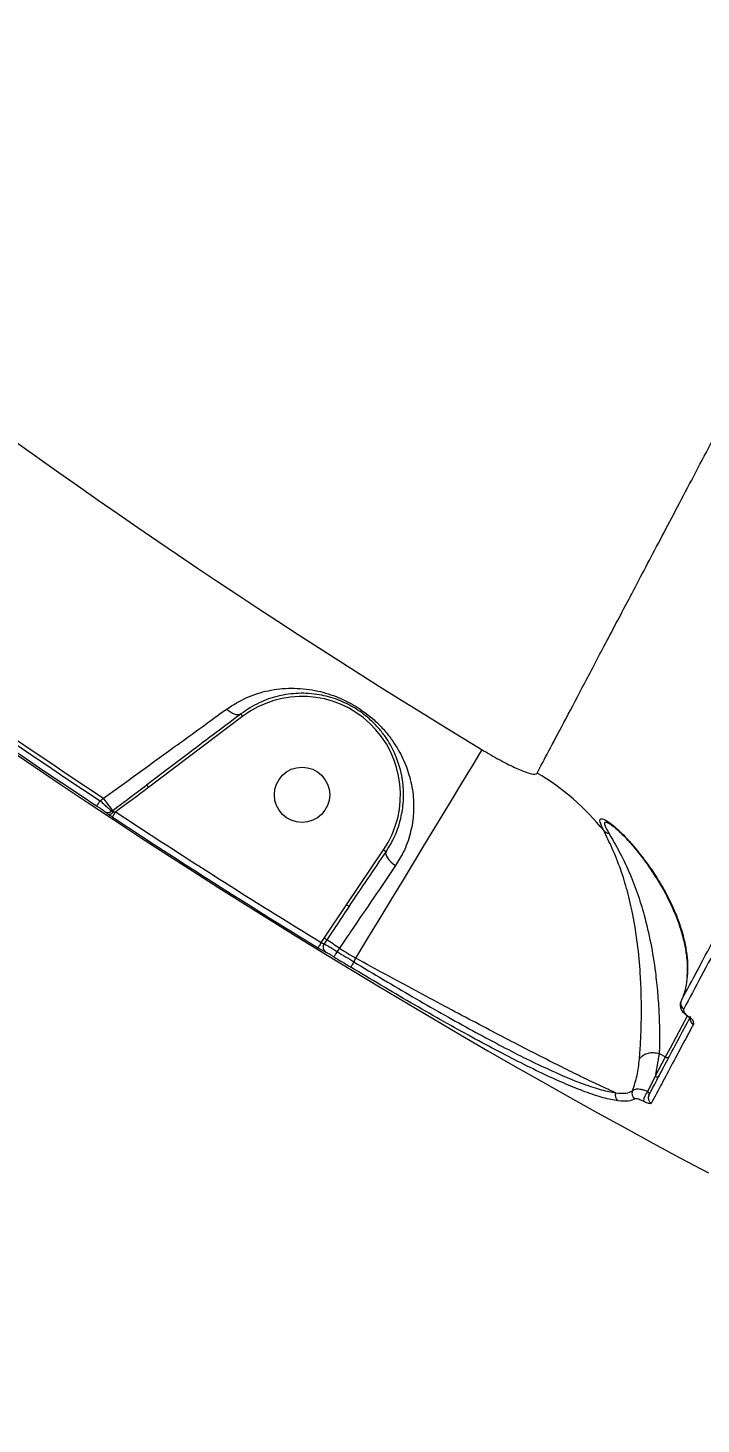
# Model space of a CAD drawing. Header units: millimetres. Extents: x -7245 to 6306, y -6696 to 5973.
# Drawn here: x -3038.9 to -2929.5, y 1209.2 to 1436.2 of the extents above; entities that cross this region are included whole.
import ezdxf

# ---------------------------------------------------------------- set-up
doc = ezdxf.new("R2010")
doc.units = ezdxf.units.MM
for name, color, linetype in [('DIKOM_ОБЪЕКТ', 7, 'Continuous'), ('DIKOM_РАЗМЕР_ЗОНА', 7, 'Continuous'), ('DIKOM_РАЗМЕР_ОБЪЕКТА', 7, 'Continuous')]:
    doc.layers.add(name, color=color, linetype=linetype)
doc.styles.add('style1', font='arial.ttf', dxfattribs={"width": 0.8})
doc.dimstyles.new('1-50', dxfattribs={"dimtxt": 300, "dimasz": 200, "dimexe": 100, "dimexo": 0, "dimgap": 100, "dimtad": 1, "dimtxsty": 'style1', "dimcen": 200, "dimclrd": 7, "dimclre": 7, "dimclrt": 7, "dimadec": 1, "dimazin": 2, "dimtfac": 1, "dimtmove": 0, "dimatfit": 2, "dimfxl": 0, "dimlwd": 25, "dimlwe": 18, "dimarcsym": 0})

# ---------------------------------------------------------------- blocks, each defined once
blk = doc.blocks.new('*D10')
at = {"layer": 'Defpoints', "color": 0, "transparency": 16777216}
for p in [(-4365.71, 2792.53), (4306.16, 475.6), (4306.16, -5965.27)]:
    blk.add_point(p, dxfattribs=at)
at = {"layer": 'DIKOM_РАЗМЕР_ОБЪЕКТА', "color": 7, "lineweight": 18, "transparency": 16777216}
for p, q in [((-4365.71, 2792.53), (-4365.71, -6065.27)), ((4306.16, 475.6), (4306.16, -6065.27))]:
    blk.add_line(p, q, dxfattribs=at)
at = {"layer": 'DIKOM_РАЗМЕР_ОБЪЕКТА', "color": 7, "lineweight": 25, "transparency": 16777216}
blk.add_line((-4165.71, -5965.27), (4106.16, -5965.27), dxfattribs=at)
at = {"layer": 'DIKOM_РАЗМЕР_ОБЪЕКТА', "color": 7, "transparency": 16777216}
for points in [[(-4165.71, -5931.93), (-4165.71, -5998.6), (-4365.71, -5965.27)], [(4106.16, -5931.93), (4106.16, -5998.6), (4306.16, -5965.27)]]:
    blk.add_solid(points, dxfattribs=at)
at = {"layer": 'DIKOM_РАЗМЕР_ОБЪЕКТА', "color": 7, "transparency": 16777216, "insert": (-85.78, -5712.1), "char_height": 300, "attachment_point": 5, "style": 'style1'}
blk.add_mtext('8650', dxfattribs=at)
blk = doc.blocks.new('*D11')
at = {"layer": 'Defpoints', "color": 0, "transparency": 16777216}
for p in [(-3472.32, 4472.83), (-6199.73, -2928.86), (1850.21, -2928.86)]:
    blk.add_point(p, dxfattribs=at)
at = {"layer": 'DIKOM_РАЗМЕР_ОБЪЕКТА', "color": 7, "lineweight": 18, "transparency": 16777216}
for p, q in [((-3472.32, 4472.83), (-6299.73, 4472.83)), ((1850.21, -2928.86), (-6299.73, -2928.86))]:
    blk.add_line(p, q, dxfattribs=at)
at = {"layer": 'DIKOM_РАЗМЕР_ОБЪЕКТА', "color": 7, "lineweight": 25, "transparency": 16777216}
blk.add_line((-6199.73, 4272.83), (-6199.73, -2728.86), dxfattribs=at)
at = {"layer": 'DIKOM_РАЗМЕР_ОБЪЕКТА', "color": 7, "transparency": 16777216}
for points in [[(-6233.06, 4272.83), (-6166.39, 4272.83), (-6199.73, 4472.83)], [(-6233.06, -2728.86), (-6166.39, -2728.86), (-6199.73, -2928.86)]]:
    blk.add_solid(points, dxfattribs=at)
at = {"layer": 'DIKOM_РАЗМЕР_ОБЪЕКТА', "color": 7, "transparency": 16777216, "insert": (-6452.9, 984.54), "char_height": 300, "attachment_point": 5, "rotation": 90, "style": 'style1'}
blk.add_mtext('7400', dxfattribs=at)
blk = doc.blocks.new('*D13')
at = {"layer": 'Defpoints', "color": 0, "transparency": 16777216}
for p in [(-4231.86, 5972.83), (-6795, -4928.88), (1792.4, -4928.88)]:
    blk.add_point(p, dxfattribs=at)
at = {"layer": 'DIKOM_РАЗМЕР_ЗОНА', "color": 7, "lineweight": 18, "transparency": 16777216}
for p, q in [((-4231.86, 5972.83), (-6895, 5972.83)), ((1792.4, -4928.88), (-6895, -4928.88))]:
    blk.add_line(p, q, dxfattribs=at)
at = {"layer": 'DIKOM_РАЗМЕР_ЗОНА', "color": 7, "lineweight": 25, "transparency": 16777216}
blk.add_line((-6795, 5772.83), (-6795, -4728.88), dxfattribs=at)
at = {"layer": 'DIKOM_РАЗМЕР_ЗОНА', "color": 7, "transparency": 16777216}
for points in [[(-6828.33, 5772.83), (-6761.67, 5772.83), (-6795, 5972.83)], [(-6828.33, -4728.88), (-6761.67, -4728.88), (-6795, -4928.88)]]:
    blk.add_solid(points, dxfattribs=at)
at = {"layer": 'DIKOM_РАЗМЕР_ЗОНА', "color": 7, "transparency": 16777216, "insert": (-7048.17, 972.94), "char_height": 300, "attachment_point": 5, "rotation": 90, "style": 'style1'}
blk.add_mtext('10900', dxfattribs=at)

msp = doc.modelspace()

# ---------------------------------------------------------------- linework, layer by layer
at = {"layer": 'DIKOM_ОБЪЕКТ', "color": 7, "linetype": 'Continuous', "lineweight": 15}
for p, q in [((-3003.963, 1324.302), (-3019.27, 1312.734)), ((-3020.453, 1312.466), (-3019.871, 1312.907)), ((-3027.137, 1310.55), (-3026.579, 1310.971)), ((-3025.275, 1308.866), (-3025.092, 1309.005)), ((-2987.087, 1293.668), (-2981.064, 1302.572)), ((-2990.699, 1288.255), (-2987.087, 1293.668)), ((-2986.884, 1293.076), (-2987.291, 1292.475)), ((-2991.198, 1287.517), (-2990.699, 1288.255)), ((-2990.29, 1287.979), (-2990.727, 1287.334)), ((-2988.249, 1286.597), (-2988.619, 1286.05)), ((-2985.886, 1284.388), (-2985.576, 1284.972)), ((-2936.246, 1269.472), (-2936.897, 1265.759)), ((-2936.897, 1265.759), (-2935.215, 1268.924)), ((-2936.249, 1269.473), (-2936.246, 1269.472)), ((-2936.246, 1269.472), (-2935.215, 1268.924)), ((-2938.118, 1263.318), (-2936.897, 1265.759))]:
    msp.add_line(p, q, dxfattribs=at)
at = {"layer": 'DIKOM_ОБЪЕКТ', "color": 7, "linetype": 'Continuous', "lineweight": 15, "flags": 128}
for points in [[(-3004.265, 1324.701), (-3004.476, 1324.587), (-3004.725, 1324.536), (-3005.005, 1324.548), (-3005.307, 1324.623), (-3005.624, 1324.759), (-3005.944, 1324.952), (-3006.26, 1325.196), (-3006.561, 1325.485)], [(-2985.576, 1284.972), (-2983.597, 1288.235), (-2981.638, 1291.467), (-2979.714, 1294.641), (-2977.843, 1297.726), (-2976.043, 1300.695), (-2974.33, 1303.521), (-2972.719, 1306.177), (-2971.226, 1308.641), (-2969.864, 1310.888), (-2968.644, 1312.899), (-2967.58, 1314.656), (-2966.679, 1316.141), (-2965.95, 1317.343), (-2965.401, 1318.249), (-2965.035, 1318.852)], [(-3025.092, 1309.005), (-3025.159, 1309.093), (-3025.269, 1309.239), (-3025.419, 1309.438), (-3025.605, 1309.684), (-3025.821, 1309.969), (-3026.06, 1310.286), (-3026.315, 1310.623), (-3026.579, 1310.971)], [(-3024.938, 1308.801), (-3025.048, 1308.673), (-3025.163, 1308.56), (-3025.28, 1308.466), (-3025.396, 1308.393), (-3025.506, 1308.343), (-3025.608, 1308.318), (-3025.698, 1308.319), (-3025.775, 1308.346)], [(-3024.938, 1308.801), (-3024.967, 1308.839), (-3024.994, 1308.875), (-3025.018, 1308.907), (-3025.04, 1308.936), (-3025.058, 1308.96), (-3025.073, 1308.979), (-3025.085, 1308.995), (-3025.092, 1309.005)], [(-2981.064, 1302.572), (-2980.983, 1302.517), (-2980.906, 1302.464), (-2980.834, 1302.416), (-2980.771, 1302.373), (-2980.72, 1302.338), (-2980.682, 1302.313), (-2980.658, 1302.297), (-2980.65, 1302.291)], [(-2980.65, 1302.291), (-2980.721, 1302.098), (-2980.708, 1301.857), (-2980.612, 1301.578), (-2980.435, 1301.272), (-2980.184, 1300.951), (-2979.871, 1300.628), (-2979.507, 1300.315), (-2979.107, 1300.024)], [(-2991.198, 1287.517), (-2991.298, 1287.354), (-2991.394, 1287.197), (-2991.483, 1287.052), (-2991.561, 1286.925), (-2991.626, 1286.819), (-2991.676, 1286.738), (-2991.708, 1286.686), (-2991.72, 1286.665)], [(-2990.699, 1288.255), (-2990.627, 1288.206), (-2990.556, 1288.158), (-2990.491, 1288.114), (-2990.432, 1288.074), (-2990.38, 1288.039), (-2990.339, 1288.011), (-2990.309, 1287.991), (-2990.29, 1287.979)], [(-2988.619, 1286.05), (-2988.718, 1285.888), (-2988.813, 1285.731), (-2988.902, 1285.587), (-2988.98, 1285.459), (-2989.044, 1285.353), (-2989.094, 1285.272), (-2989.125, 1285.219), (-2989.139, 1285.197)], [(-2985.886, 1284.388), (-2985.985, 1284.226), (-2986.079, 1284.069), (-2986.167, 1283.924), (-2986.245, 1283.796), (-2986.31, 1283.689), (-2986.358, 1283.609), (-2986.39, 1283.556), (-2986.404, 1283.534)], [(-2935.215, 1268.924), (-2934.423, 1270.414), (-2933.519, 1272.114), (-2932.522, 1273.989), (-2931.724, 1275.489)]]:
    msp.add_lwpolyline(points, dxfattribs=at)
at = {"layer": 'DIKOM_ОБЪЕКТ', "color": 7, "linetype": 'Continuous', "lineweight": 15}
msp.add_circle((-2994.316, 1311.537), 4.5, dxfattribs=at)
for centre, radius, start, end in [((-2359.315, 2317.953), 1209.999, 211.047391, 241.952609), ((-2359.315, 2317.953), 1168.375, 214.226978, 238.773022), ((-2359.315, 2317.953), 1207.995, 231.239562, 236.47007), ((-2359.315, 2317.953), 1209.654, 231.242123, 236.459062), ((-2359.315, 2317.953), 1208.655, 231.242123, 236.459062), ((-2994.316, 1311.537), 16, 325.92125, 127.07875), ((-3041.277, 1296.395), 46.595, 36.79155, 37.40687), ((-2976.721, 1280.299), 40.434, 38.94877, 59.32619), ((-2712.334, 1545.085), 384.964, 217.05139, 217.12577), ((-3305.635, 1494.659), 333.853, 326.36073, 326.53219), ((-3025.882, 1309.657), 0.996, 237.20495, 307.46578), ((-3287.993, 1481.85), 315.178, 326.50715, 326.68886), ((-2359.315, 2317.953), 1209.748, 236.606201, 238.482585), ((-2359.315, 2317.953), 1208.749, 236.606201, 238.482585), ((-2943.968, 1307.055), 1.871, 225.67972, 256.3772), ((-2912.429, 1403.559), 132.853, 235.80827, 236.02404), ((-2989.896, 1286.775), 1.001, 146.05101, 237.67339), ((-3261.785, 884.582), 486.249, 55.76814, 56.05857), ((-2359.315, 2317.953), 1209.654, 238.623157, 238.774786), ((-2359.315, 2317.953), 1208.655, 238.623157, 238.774786), ((-2359.315, 2317.953), 1207.995, 238.624634, 238.773022), ((-2931.8, 1277.608), 0.978, 156.10337, 242.59798), ((-2930.237, 1275.122), 0.997, 175.20201, 242.14973), ((-2934.959, 1269.299), 0.455, 235.64223, 323.72287), ((-2936.641, 1266.134), 0.455, 235.66373, 323.71592), ((-2942.395, 1262.631), 1.018, 153.27149, 237.38635), ((-2939.693, 1262.992), 1.006, 154.75436, 240.70463), ((-2935.761, 1261.314), 3.094, 139.61643, 172.52506), ((-2937.073, 1262.249), 0.993, 152.39483, 241.68976)]:
    msp.add_arc(centre, radius, start, end, dxfattribs=at)
for points, knots in [([(-2956.094, 1315.076), (-2955.502, 1316.198), (-2954.316, 1318.445), (-2951.832, 1323.156), (-2948.846, 1328.816), (-2945.324, 1335.497), (-2941.292, 1343.142), (-2936.758, 1351.744), (-2931.718, 1361.304), (-2926.193, 1371.79), (-2920.202, 1383.159), (-2913.776, 1395.359), (-2906.943, 1408.331), (-2899.722, 1422.048), (-2892.116, 1436.501), (-2884.144, 1451.653), (-2875.838, 1467.445), (-2867.239, 1483.807), (-2858.384, 1500.66), (-2849.295, 1517.966), (-2839.984, 1535.708), (-2830.47, 1553.847), (-2820.791, 1572.316), (-2810.991, 1591.027), (-2801.119, 1609.895), (-2791.194, 1628.878), (-2781.235, 1647.948), (-2771.259, 1667.071), (-2761.306, 1686.174), (-2751.422, 1705.168), (-2741.653, 1723.968), (-2732.75, 1741.131), (-2724.686, 1756.699), (-2719.875, 1766.002), (-2717.47, 1770.653)], [0, 0, 0, 0, 0.0315566, 0.0632129, 0.0949194, 0.1266266, 0.1582827, 0.1898395, 0.2213973, 0.2530543, 0.2847622, 0.3164699, 0.3481273, 0.3796854, 0.4112652, 0.4429446, 0.4746742, 0.5064044, 0.5380839, 0.5696638, 0.6012951, 0.6330258, 0.6648067, 0.6965877, 0.7283185, 0.7599497, 0.7916592, 0.823468, 0.8553266, 0.8871865, 0.9189955, 0.9507054, 0.9753529, 1, 1, 1, 1]), ([(-3006.561, 1325.485), (-3005.488, 1326.16), (-3003.342, 1327.511), (-2999.787, 1328.578), (-2996.097, 1328.992), (-2992.422, 1328.656), (-2989.344, 1327.786), (-2987.018, 1326.749), (-2984.87, 1325.537), (-2982.818, 1323.971), (-2981.057, 1322.198), (-2979.47, 1320.229), (-2978, 1317.782), (-2976.824, 1314.772), (-2976.172, 1311.567), (-2976.117, 1308.327), (-2976.663, 1305.172), (-2977.639, 1302.403), (-2978.664, 1300.742), (-2979.107, 1300.024)], [0, 0, 0, 0, 0.0759083, 0.1519065, 0.2286307, 0.3051908, 0.3688571, 0.4016165, 0.4343307, 0.4904553, 0.5282393, 0.5660871, 0.630874, 0.6957696, 0.7645208, 0.8332275, 0.8936801, 0.9540611, 1, 1, 1, 1]), ([(-2980.65, 1302.291), (-2980.241, 1302.955), (-2979.297, 1304.488), (-2978.367, 1307.022), (-2977.811, 1309.881), (-2977.776, 1312.826), (-2978.262, 1315.69), (-2979.223, 1318.398), (-2980.436, 1320.569), (-2981.799, 1322.338), (-2983.294, 1323.894), (-2985.417, 1325.542), (-2987.35, 1326.527), (-2989.373, 1327.324), (-2991.74, 1327.941), (-2994.947, 1328.138), (-2998.196, 1327.676), (-3001.355, 1326.624), (-3003.287, 1325.347), (-3004.265, 1324.701)], [0, 0, 0, 0, 0.0465773, 0.107656, 0.1703404, 0.2401506, 0.3113944, 0.3759955, 0.4419174, 0.4779955, 0.5149268, 0.567112, 0.6186608, 0.6279701, 0.6895003, 0.7654776, 0.8439889, 0.9210149, 1, 1, 1, 1]), ([(-3026.579, 1310.971), (-3024.567, 1312.431), (-3020.487, 1315.391), (-3015.19, 1319.232), (-3010.495, 1322.635), (-3007.942, 1324.484), (-3006.561, 1325.485)], [0, 0, 0, 0, 0.2848628, 0.5777484, 0.7715632, 1, 1, 1, 1]), ([(-3004.265, 1324.701), (-3005.576, 1323.709), (-3008.221, 1321.71), (-3012.211, 1318.695), (-3016.012, 1315.823), (-3018.381, 1314.032), (-3019.572, 1313.133)], [0, 0, 0, 0, 0.2794471, 0.5634273, 0.7807054, 1, 1, 1, 1]), ([(-2965.035, 1318.852), (-2964.11, 1318.308), (-2962.273, 1317.227), (-2959.712, 1315.937), (-2957.675, 1315.101), (-2956.438, 1314.82), (-2956.195, 1315.001), (-2956.094, 1315.076)], [0, 0, 0, 0, 0.2180224, 0.4332211, 0.6437827, 0.8514272, 1, 1, 1, 1]), ([(-3025.092, 1309.005), (-3023.488, 1310.2), (-3021.645, 1311.574), (-3019.809, 1312.954), (-3019.572, 1313.133)], [0, 0, 0, 0, 0.870792, 1, 1, 1, 1]), ([(-3019.27, 1312.734), (-3019.508, 1312.555), (-3021.279, 1311.223), (-3023.059, 1309.903), (-3024.599, 1308.76)], [0, 0, 0, 0, 0.1344231, 1, 1, 1, 1]), ([(-3026.421, 1308.819), (-3026.454, 1308.848), (-3026.518, 1308.904), (-3026.777, 1309.094), (-3027.127, 1309.34), (-3027.452, 1309.559), (-3027.643, 1309.687), (-3027.689, 1309.717)], [0, 0, 0, 0, 0.2249532, 0.4494974, 0.6802491, 0.923729, 1, 1, 1, 1]), ([(-3027.137, 1310.55), (-3027.07, 1310.492), (-3026.79, 1310.248), (-3026.315, 1309.83), (-3025.803, 1309.369), (-3025.423, 1309.018), (-3025.325, 1308.917), (-3025.275, 1308.866)], [0, 0, 0, 0, 0.0749395, 0.3151926, 0.5450795, 0.7714762, 1, 1, 1, 1]), ([(-3025.775, 1308.346), (-3025.871, 1308.413), (-3026.082, 1308.558), (-3026.323, 1308.733), (-3026.389, 1308.79), (-3026.421, 1308.819)], [0, 0, 0, 0, 0.2986373, 0.6490466, 1, 1, 1, 1]), ([(-3025.149, 1307.925), (-3025.212, 1307.966), (-3025.429, 1308.11), (-3025.631, 1308.248), (-3025.775, 1308.346)], [0, 0, 0, 0, 0.2875468, 1, 1, 1, 1]), ([(-3025.275, 1308.866), (-3025.264, 1308.861), (-3025.25, 1308.855), (-3025.188, 1308.841), (-3025.095, 1308.823), (-3024.99, 1308.808), (-3024.938, 1308.801)], [0, 0, 0, 0, 0.2618262, 0.3212294, 0.6717567, 1, 1, 1, 1]), ([(-3024.938, 1308.801), (-3024.86, 1308.79), (-3024.749, 1308.775), (-3024.633, 1308.763), (-3024.599, 1308.76)], [0, 0, 0, 0, 0.7050424, 1, 1, 1, 1]), ([(-2945.276, 1305.717), (-2945.526, 1306.239), (-2945.958, 1307.143), (-2945.894, 1307.708), (-2945.372, 1307.648), (-2944.632, 1307.238), (-2943.374, 1306.334), (-2942.28, 1305.213), (-2941.483, 1304.398)], [0, 0, 0, 0, 0.1914542, 0.3312418, 0.4704858, 0.5835654, 0.6969272, 1, 1, 1, 1]), ([(-2939.471, 1268.548), (-2939.449, 1268.817), (-2939.361, 1269.913), (-2939.228, 1272.149), (-2939.132, 1275.378), (-2939.151, 1278.858), (-2939.319, 1282.873), (-2939.74, 1287.354), (-2940.457, 1291.871), (-2941.404, 1295.902), (-2942.521, 1299.538), (-2943.907, 1302.963), (-2944.82, 1304.8), (-2945.276, 1305.717)], [0, 0, 0, 0, 0.0275994, 0.1121853, 0.1968244, 0.2807409, 0.3647023, 0.4782488, 0.5919119, 0.6886514, 0.7854223, 0.8928623, 1, 1, 1, 1]), ([(-2944.336, 1306.809), (-2944.413, 1306.855), (-2944.778, 1307.072), (-2945.179, 1307.117), (-2945.205, 1306.602), (-2944.703, 1305.741), (-2944.409, 1305.237)], [0, 0, 0, 0, 0.0727703, 0.3452558, 0.6160979, 1, 1, 1, 1]), ([(-2944.409, 1305.237), (-2943.876, 1304.327), (-2942.807, 1302.505), (-2941.18, 1299.178), (-2939.813, 1295.664), (-2938.601, 1291.776), (-2937.596, 1287.436), (-2936.902, 1283.144), (-2936.498, 1279.299), (-2936.279, 1275.984), (-2936.203, 1272.91), (-2936.199, 1270.768), (-2936.249, 1269.732), (-2936.249, 1269.473), (-2936.249, 1269.473)], [0, 0, 0, 0, 0.107513, 0.2153787, 0.3137261, 0.4120619, 0.5267849, 0.6413647, 0.724822, 0.8082175, 0.8908895, 0.9734911, 0.9999837, 1, 1, 1, 1]), ([(-2944.325, 1306.829), (-2944.29, 1306.81), (-2944.204, 1306.766), (-2943.832, 1306.513), (-2943.26, 1306.052), (-2942.458, 1305.307), (-2941.764, 1304.616), (-2941.363, 1304.136), (-2941.292, 1304.052)], [0, 0, 0, 0, 0.1082185, 0.2601123, 0.4461301, 0.6713438, 0.9422317, 1, 1, 1, 1]), ([(-2941.483, 1304.398), (-2941.369, 1304.27), (-2940.208, 1302.966), (-2938.261, 1300.54), (-2936.065, 1297.249), (-2934.379, 1294.123), (-2932.856, 1290.525), (-2931.768, 1286.571), (-2931.513, 1282.459), (-2932.016, 1279.688), (-2932.579, 1278.291), (-2932.694, 1278.005)], [0, 0, 0, 0, 0.0115181, 0.1169996, 0.2229817, 0.3292385, 0.4351034, 0.6083264, 0.782005, 0.9552847, 1, 1, 1, 1]), ([(-2941.483, 1304.398), (-2941.472, 1304.37), (-2941.416, 1304.234), (-2941.314, 1304.132), (-2941.234, 1304.051)], [0, 0, 0, 0, 0.2070777, 1, 1, 1, 1]), ([(-2941.246, 1304.041), (-2940.752, 1303.469), (-2939.668, 1302.212), (-2938.224, 1300.287), (-2936.815, 1298.197), (-2935.499, 1295.974), (-2934.329, 1293.701), (-2933.351, 1291.408), (-2932.591, 1289.156), (-2932.047, 1286.93), (-2931.752, 1284.769), (-2931.655, 1283.099), (-2931.745, 1282.224), (-2931.769, 1281.991)], [0, 0, 0, 0, 0.0639848, 0.1404952, 0.2228864, 0.3126916, 0.4125246, 0.5121175, 0.6176893, 0.7269588, 0.8398456, 0.9573798, 1, 1, 1, 1]), ([(-2932.694, 1278.005), (-2931.785, 1279.715), (-2929.966, 1283.136), (-2926.807, 1289.079), (-2923.36, 1295.564), (-2920.781, 1300.414), (-2919.492, 1302.839)], [0, 0, 0, 0, 0.2490993, 0.4981931, 0.7490951, 1, 1, 1, 1]), ([(-2986.673, 1293.388), (-2985.649, 1294.901), (-2983.583, 1297.956), (-2981.633, 1300.838), (-2980.65, 1302.291)], [0, 0, 0, 0, 0.49565, 1, 1, 1, 1]), ([(-2919.017, 1301.632), (-2920.3, 1299.219), (-2922.866, 1294.392), (-2926.317, 1287.901), (-2929.495, 1281.923), (-2931.332, 1278.468), (-2932.25, 1276.74)], [0, 0, 0, 0, 0.2490998, 0.4981945, 0.7490981, 1, 1, 1, 1]), ([(-2979.107, 1300.024), (-2980.274, 1298.31), (-2982.643, 1294.831), (-2985.765, 1290.247), (-2987.649, 1287.478), (-2988.249, 1286.597)], [0, 0, 0, 0, 0.3984717, 0.8085089, 1, 1, 1, 1]), ([(-2986.673, 1293.388), (-2986.859, 1293.111), (-2987.79, 1291.729), (-2988.983, 1289.917), (-2990.009, 1288.395), (-2990.29, 1287.979)], [0, 0, 0, 0, 0.153673, 0.768353, 1, 1, 1, 1]), ([(-2991.198, 1287.517), (-2991.147, 1287.492), (-2991.044, 1287.442), (-2990.904, 1287.383), (-2990.793, 1287.343), (-2990.744, 1287.334), (-2990.729, 1287.334), (-2990.727, 1287.334)], [0, 0, 0, 0, 0.240083, 0.4811678, 0.722334, 0.962884, 1, 1, 1, 1]), ([(-2990.727, 1287.334), (-2990.72, 1287.33), (-2990.666, 1287.305), (-2990.458, 1287.188), (-2989.971, 1286.895), (-2989.333, 1286.502), (-2988.857, 1286.201), (-2988.619, 1286.05)], [0, 0, 0, 0, 0.0370627, 0.2779754, 0.5188415, 0.7594106, 1, 1, 1, 1]), ([(-2990.432, 1285.929), (-2990.436, 1285.93), (-2990.47, 1285.944), (-2990.599, 1286.006), (-2990.897, 1286.174), (-2991.286, 1286.401), (-2991.576, 1286.577), (-2991.72, 1286.665)], [0, 0, 0, 0, 0.0372617, 0.2781714, 0.5189416, 0.7595859, 1, 1, 1, 1]), ([(-2989.139, 1285.197), (-2989.284, 1285.285), (-2989.574, 1285.46), (-2989.964, 1285.685), (-2990.264, 1285.851), (-2990.391, 1285.915), (-2990.427, 1285.927), (-2990.432, 1285.929)], [0, 0, 0, 0, 0.2405271, 0.481001, 0.7219145, 0.9628322, 1, 1, 1, 1]), ([(-2943.304, 1263.089), (-2943.987, 1263.388), (-2945.352, 1263.987), (-2948.105, 1265.299), (-2951.193, 1266.82), (-2954.529, 1268.499), (-2958.233, 1270.396), (-2962.278, 1272.497), (-2966.602, 1274.768), (-2971.149, 1277.18), (-2975.869, 1279.708), (-2980.698, 1282.313), (-2983.951, 1284.086), (-2985.576, 1284.972)], [0, 0, 0, 0, 0.1033766, 0.2067519, 0.2946074, 0.3827378, 0.4705912, 0.558751, 0.6471769, 0.7353354, 0.8234705, 0.9118685, 1, 1, 1, 1]), ([(-2942.944, 1261.773), (-2943.703, 1261.912), (-2945.221, 1262.188), (-2948.13, 1263.163), (-2951.36, 1264.462), (-2954.842, 1266.031), (-2958.673, 1267.896), (-2962.827, 1270.039), (-2967.242, 1272.417), (-2971.863, 1274.991), (-2976.639, 1277.729), (-2981.508, 1280.584), (-2984.773, 1282.552), (-2986.404, 1283.534)], [0, 0, 0, 0, 0.1009678, 0.2019339, 0.2903353, 0.3790219, 0.4674258, 0.5561154, 0.6450922, 0.7337826, 0.8224268, 0.9113535, 1, 1, 1, 1]), ([(-2985.886, 1284.388), (-2984.29, 1283.424), (-2981.093, 1281.493), (-2976.326, 1278.693), (-2971.649, 1276.008), (-2967.124, 1273.484), (-2962.799, 1271.155), (-2958.73, 1269.055), (-2954.975, 1267.231), (-2951.563, 1265.697), (-2948.396, 1264.431), (-2945.541, 1263.484), (-2944.05, 1263.22), (-2943.304, 1263.089)], [0, 0, 0, 0, 0.0886908, 0.1776638, 0.2663568, 0.355063, 0.4440579, 0.532761, 0.6211375, 0.7097993, 0.7981735, 0.899083, 1, 1, 1, 1]), ([(-2932.706, 1277.912), (-2932.734, 1277.865), (-2932.877, 1277.632), (-2932.847, 1277.11), (-2932.632, 1276.5), (-2932.214, 1275.983), (-2931.765, 1275.608), (-2931.511, 1275.471), (-2931.451, 1275.438)], [0, 0, 0, 0, 0.058036, 0.2873281, 0.5097268, 0.7692416, 0.9450255, 1, 1, 1, 1]), ([(-2932.25, 1276.74), (-2932.281, 1276.608), (-2932.327, 1276.412), (-2932.113, 1276.046), (-2931.873, 1275.788), (-2931.648, 1275.612), (-2931.524, 1275.532), (-2931.498, 1275.515)], [0, 0, 0, 0, 0.4456048, 0.6623845, 0.8365329, 0.965734, 1, 1, 1, 1]), ([(-2937.953, 1262.709), (-2937.535, 1263.495), (-2936.701, 1265.065), (-2935.108, 1268.06), (-2933.287, 1271.485), (-2931.848, 1274.191), (-2931.128, 1275.545)], [0, 0, 0, 0, 0.2493154, 0.4986268, 0.7493152, 1, 1, 1, 1]), ([(-2930.702, 1274.24), (-2930.798, 1274.061), (-2931.274, 1273.165), (-2932.462, 1270.93), (-2934.118, 1267.817), (-2935.997, 1264.283), (-2936.99, 1262.415), (-2937.544, 1261.375)], [0, 0, 0, 0, 0.0321687, 0.1608342, 0.4183949, 0.6759577, 1, 1, 1, 1]), ([(-2931.573, 1275.5), (-2931.551, 1275.486), (-2931.479, 1275.442), (-2931.375, 1275.359), (-2931.265, 1275.258), (-2931.189, 1275.16), (-2931.185, 1275.151), (-2931.184, 1275.146)], [0, 0, 0, 0, 0.0672478, 0.2136273, 0.4078752, 0.6730732, 1, 1, 1, 1]), ([(-2931.498, 1275.515), (-2931.471, 1275.497), (-2931.342, 1275.414), (-2931.107, 1275.23), (-2930.855, 1274.959), (-2930.628, 1274.576), (-2930.673, 1274.374), (-2930.702, 1274.24)], [0, 0, 0, 0, 0.034964, 0.1620491, 0.3362728, 0.5591518, 1, 1, 1, 1]), ([(-2939.471, 1268.548), (-2939.454, 1268.578), (-2939.401, 1268.671), (-2939.204, 1268.937), (-2938.77, 1269.298), (-2938.03, 1269.583), (-2937.146, 1269.684), (-2936.561, 1269.546), (-2936.249, 1269.473)], [0, 0, 0, 0, 0.0343551, 0.1061047, 0.3220972, 0.5380881, 0.754053, 1, 1, 1, 1]), ([(-2940.603, 1263.421), (-2940.328, 1264.238), (-2939.778, 1265.878), (-2939.573, 1267.655), (-2939.471, 1268.548)], [0, 0, 0, 0, 0.4978838, 1, 1, 1, 1]), ([(-2943.304, 1263.089), (-2942.722, 1263.041), (-2941.548, 1262.945), (-2940.919, 1263.262), (-2940.603, 1263.421)], [0, 0, 0, 0, 0.4964594, 1, 1, 1, 1]), ([(-2940.185, 1262.115), (-2940.503, 1261.953), (-2941.144, 1261.628), (-2942.341, 1261.725), (-2942.944, 1261.773)], [0, 0, 0, 0, 0.4964887, 1, 1, 1, 1]), ([(-2940.603, 1263.421), (-2940.462, 1263.532), (-2940.205, 1263.735), (-2939.502, 1263.733), (-2938.8, 1263.593), (-2938.35, 1263.412), (-2938.118, 1263.318)], [0, 0, 0, 0, 0.3312366, 0.6078936, 0.7983439, 1, 1, 1, 1]), ([(-2938.829, 1261.716), (-2938.965, 1261.782), (-2939.237, 1261.914), (-2939.631, 1262.062), (-2940.006, 1262.162), (-2940.121, 1262.132), (-2940.185, 1262.115)], [0, 0, 0, 0, 0.1849619, 0.3685996, 0.6501927, 1, 1, 1, 1]), ([(-2938.118, 1263.318), (-2938.093, 1263.297), (-2938.051, 1263.262), (-2937.989, 1263.187), (-2937.925, 1263.071), (-2937.893, 1262.908), (-2937.915, 1262.787), (-2937.947, 1262.721), (-2937.953, 1262.709)], [0, 0, 0, 0, 0.0727786, 0.1229138, 0.2790675, 0.5489512, 0.9246288, 1, 1, 1, 1]), ([(-2937.544, 1261.375), (-2937.549, 1261.368), (-2937.579, 1261.323), (-2937.728, 1261.305), (-2938.065, 1261.387), (-2938.437, 1261.526), (-2938.698, 1261.653), (-2938.829, 1261.716)], [0, 0, 0, 0, 0.0639575, 0.3886652, 0.6456161, 0.8223917, 1, 1, 1, 1])]:
    msp.add_open_spline(points, degree=3, knots=knots, dxfattribs=at)

# ---------------------------------------------------------------- dimensions: what is measured, and where the dimension line sits
at = {"layer": 'DIKOM_РАЗМЕР_ЗОНА'}
dim = msp.add_linear_dim(base=(-6795.001, -4928.879), p1=(-4231.865, 5972.834), p2=(1792.398, -4928.879), angle=90, text='10900', dimstyle='1-50', dxfattribs=at)
dim.commit()
dim.dimension.update_dxf_attribs({"geometry": '*D13', "text_midpoint": (-6795.001, 972.936), "dimtype": 160})
at = {"layer": 'DIKOM_РАЗМЕР_ОБЪЕКТА'}
dim = msp.add_linear_dim(base=(-6199.728, -2928.864), p1=(-3472.315, 4472.834), p2=(1850.213, -2928.864), angle=90, text='7400', dimstyle='1-50', dxfattribs=at)
dim.commit()
dim.dimension.update_dxf_attribs({"geometry": '*D11', "text_midpoint": (-6199.728, 984.539), "dimtype": 160})
dim = msp.add_linear_dim(base=(4306.158, -5965.268), p1=(-4365.714, 2792.532), p2=(4306.158, 475.605), text='8650', dimstyle='1-50', dxfattribs=at)
dim.commit()
dim.dimension.update_dxf_attribs({"geometry": '*D10', "text_midpoint": (-85.784, -5965.268), "dimtype": 160})

doc.saveas('drawing.dxf')
